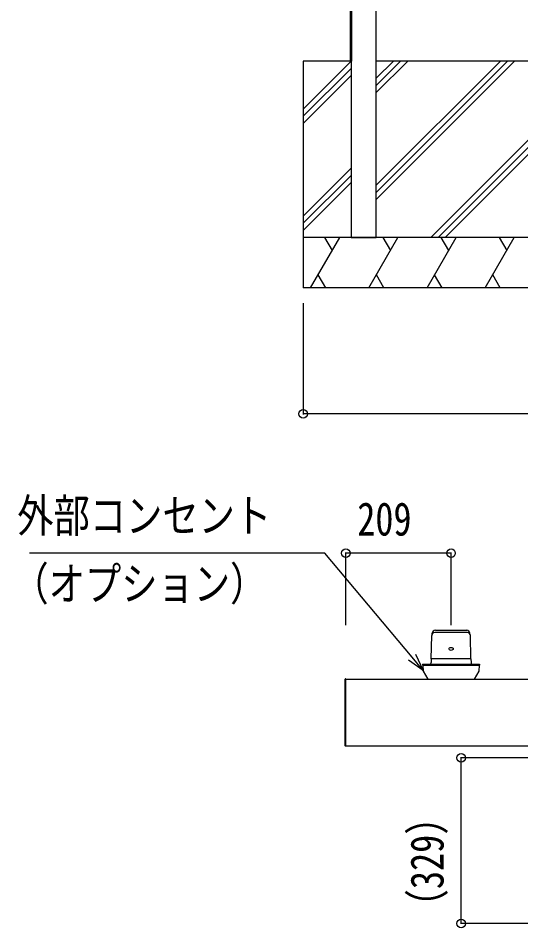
# Model space of a CAD drawing. Units: millimetres, scale not verified. Extents: x -8410 to 8410, y -5940 to 5940.
# Drawn here: x 85 to 1082, y -787 to 1017 of the extents above; entities that cross this region are included whole.
import ezdxf
from ezdxf.enums import TextEntityAlignment as Align

# ---------------------------------------------------------------- set-up
doc = ezdxf.new("R2010")
doc.units = ezdxf.units.MM
doc.header["$LTSCALE"] = 30
for name, color, linetype in [('0-3_YKK_13', 4, 'Continuous'), ('0-4_YKK_A1', 4, 'Continuous'), ('0-5_YKK_D', 6, 'Continuous')]:
    doc.layers.add(name, color=color, linetype=linetype)
doc.styles.add('ＭＳ ゴシック', font='')
doc.styles.get('ＭＳ ゴシック').set_extended_font_data('MS Gothic')

msp = doc.modelspace()

# ---------------------------------------------------------------- linework, layer by layer
at = {"layer": '0-3_YKK_13'}
for p, q in [((912.39, -196.98), (974.69, -196.98)), ((903.94, -253.98), (905.1, -207.45)), ((906.39, -204), (906.39, -202.98)), ((975.88, -201.65), (911.19, -201.65)), ((980.69, -204), (980.69, -202.98)), ((983.14, -253.98), (981.97, -207.45)), ((887.04, -263.98), (1000.04, -263.98)), ((887.04, -263.98), (887.04, -265.98)), ((887.04, -265.98), (1000.04, -265.98)), ((887.54, -265.98), (888.17, -277.97)), ((903.59, -263.98), (903.84, -260.98)), ((903.59, -263.98), (983.49, -263.98)), ((903.94, -253.98), (903.84, -260.98)), ((983.14, -253.98), (903.94, -253.98)), ((983.14, -253.98), (983.24, -260.98)), ((983.24, -260.98), (983.49, -263.98)), ((999.54, -265.98), (998.91, -277.97)), ((1000.04, -263.98), (1000.04, -265.98)), ((888.17, -277.98), (897.4, -293.98)), ((998.91, -277.98), (989.67, -293.98)), ((733.04, -294.52), (733.04, -425.45)), ((734.54, -293.48), (733.98, -293.52)), ((734.54, -294.48), (734.54, -293.48)), ((734.54, -425.49), (734.54, -294.48)), ((733.98, -426.45), (734.54, -426.48)), ((734.54, -426.48), (734.54, -425.49))]:
    msp.add_line(p, q, dxfattribs=at)
for centre, radius, start, end in [((912.39, -202.98), 6, 90, 180), ((974.69, -202.98), 6, 0, 90), ((911.19, -207.75), 6.1, 90, 180), ((975.88, -207.75), 6.1, 0, 90), ((734.04, -294.52), 1, 93.5, 180), ((734.04, -425.45), 1, 180, 266.5)]:
    msp.add_arc(centre, radius, start, end, dxfattribs=at)
msp.add_ellipse((943.54, -233.98), major_axis=(4.4, 0), ratio=0.681818, dxfattribs=at)
at = {"layer": '0-4_YKK_A1'}
for p, q in [((743.54, 2500), (743.54, 932)), ((746.04, 2500), (746.04, 932)), ((795.04, 582), (795.04, 1057)), ((650.04, 932), (650.04, 482)), ((745.04, 932), (650.04, 932)), ((650.04, 836.47), (745.04, 931.47)), ((743.54, 932), (746.04, 932)), ((745.04, 932), (745.04, 582)), ((795.04, 897.75), (829.29, 932)), ((795.04, 685.61), (1041.42, 932)), ((795.04, 883.6), (843.43, 932)), ((795.04, 671.47), (1055.56, 932)), ((795.04, 869.46), (857.57, 932)), ((795.04, 657.33), (1069.7, 932)), ((903.55, 582), (1253.55, 932)), ((917.69, 582), (1267.69, 932)), ((931.83, 582), (1281.83, 932)), ((650.04, 822.33), (745.04, 917.33)), ((650.04, 808.19), (745.04, 903.19)), ((650.04, 624.34), (745.04, 719.34)), ((650.04, 610.2), (745.04, 705.2)), ((650.04, 596.06), (745.04, 691.06)), ((1750.04, 582), (650.04, 582)), ((664.92, 482), (722.66, 582)), ((692.66, 582), (707.66, 556.01)), ((745.04, 582), (795.04, 582)), ((780.39, 482), (838.13, 582)), ((808.13, 582), (823.13, 556.01)), ((895.86, 482), (953.6, 582)), ((923.6, 582), (938.6, 556.01)), ((1011.33, 482), (1069.07, 582)), ((1039.07, 582), (1054.07, 556.01)), ((694.92, 482), (679.92, 507.98)), ((810.39, 482), (795.39, 507.98)), ((925.86, 482), (910.86, 507.98)), ((1041.33, 482), (1026.33, 507.98)), ((1750.04, 482), (650.04, 482)), ((734.54, -293.98), (1665.54, -293.98)), ((734.54, -425.98), (1665.54, -425.98))]:
    msp.add_line(p, q, dxfattribs=at)
msp.add_lwpolyline([(1605.04, 932), (1200.04, 932), (795.04, 932)], dxfattribs=at)
at = {"layer": '0-5_YKK_D'}
for p, q in [((650.04, 452), (650.04, 231)), ((1750.04, 232), (650.04, 232)), ((734.54, -186.98), (734.54, -42.98)), ((943.54, -43.98), (734.54, -43.98)), ((943.54, -186.98), (943.54, -42.98)), ((1187.7, -449.98), (962.54, -449.98)), ((963.54, -778.69), (963.54, -449.98)), ((1763.94, -778.69), (962.54, -778.69))]:
    msp.add_line(p, q, dxfattribs=at)
for points in [[(888.09, -276.55), (866.24, -250.51), (692.94, -43.98), (107.06, -43.98)], [(873.22, -244.65), (888.09, -276.55), (859.26, -256.36)]]:
    msp.add_lwpolyline(points, dxfattribs=at)
for centre in [(650.04, 232), (734.54, -43.98), (943.54, -43.98), (963.54, -449.98), (963.54, -778.69)]:
    msp.add_circle(centre, 8.5, dxfattribs=at)

# ---------------------------------------------------------------- texts
at = {"layer": '0-5_YKK_D', "style": 'ＭＳ ゴシック', "width": 0.8}
for s, p in [('外部コンセント', (82.67, -22.41)), ('209', (757.44, -28.98)), ('（オプション）', (73.07, -157.41))]:
    msp.add_text(s, height=65.98, dxfattribs=at).set_placement(p, align=Align.BOTTOM_LEFT)
msp.add_text('（329）', height=65.98, rotation=90, dxfattribs=at).set_placement((948.54, -782.34), align=Align.BOTTOM_LEFT)

doc.saveas('drawing.dxf')
